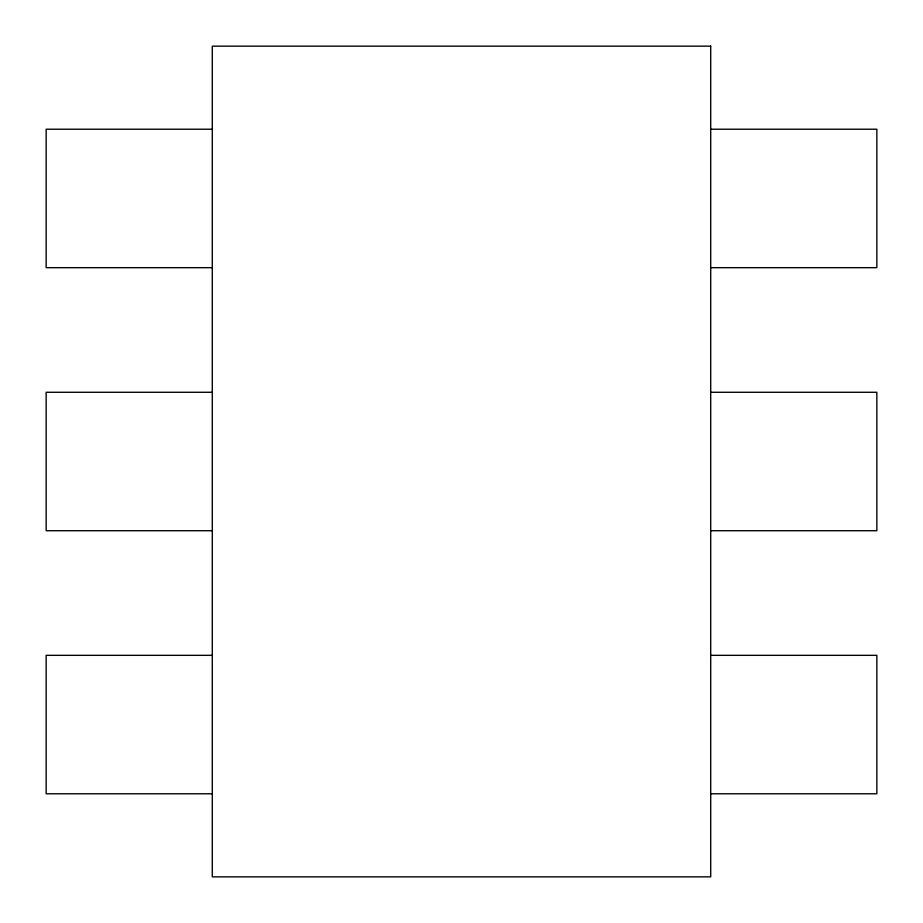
<?xml version="1.0" encoding="UTF-8"?>
<svg xmlns="http://www.w3.org/2000/svg" width="923" height="923" viewBox="0 0 923 923"><rect width="100%" height="100%" fill="white"/><g stroke="black" fill="none" stroke-linecap="round" stroke-linejoin="round"><path stroke-width="1.38" d="M212.29 129.22L46.15 129.22L46.15 267.67L212.29 267.67M710.71 129.22L876.85 129.22L876.85 267.67L710.71 267.67M212.29 392.275L46.15 392.275L46.15 530.725L212.29 530.725M710.71 392.275L876.85 392.275L876.85 530.725L710.71 530.725M212.29 655.33L46.15 655.33L46.15 793.78L212.29 793.78M710.71 655.33L876.85 655.33L876.85 793.78L710.71 793.78M710.71 46.15L212.29 46.15L212.29 876.85L710.71 876.85L710.71 46.15"/></g></svg>
